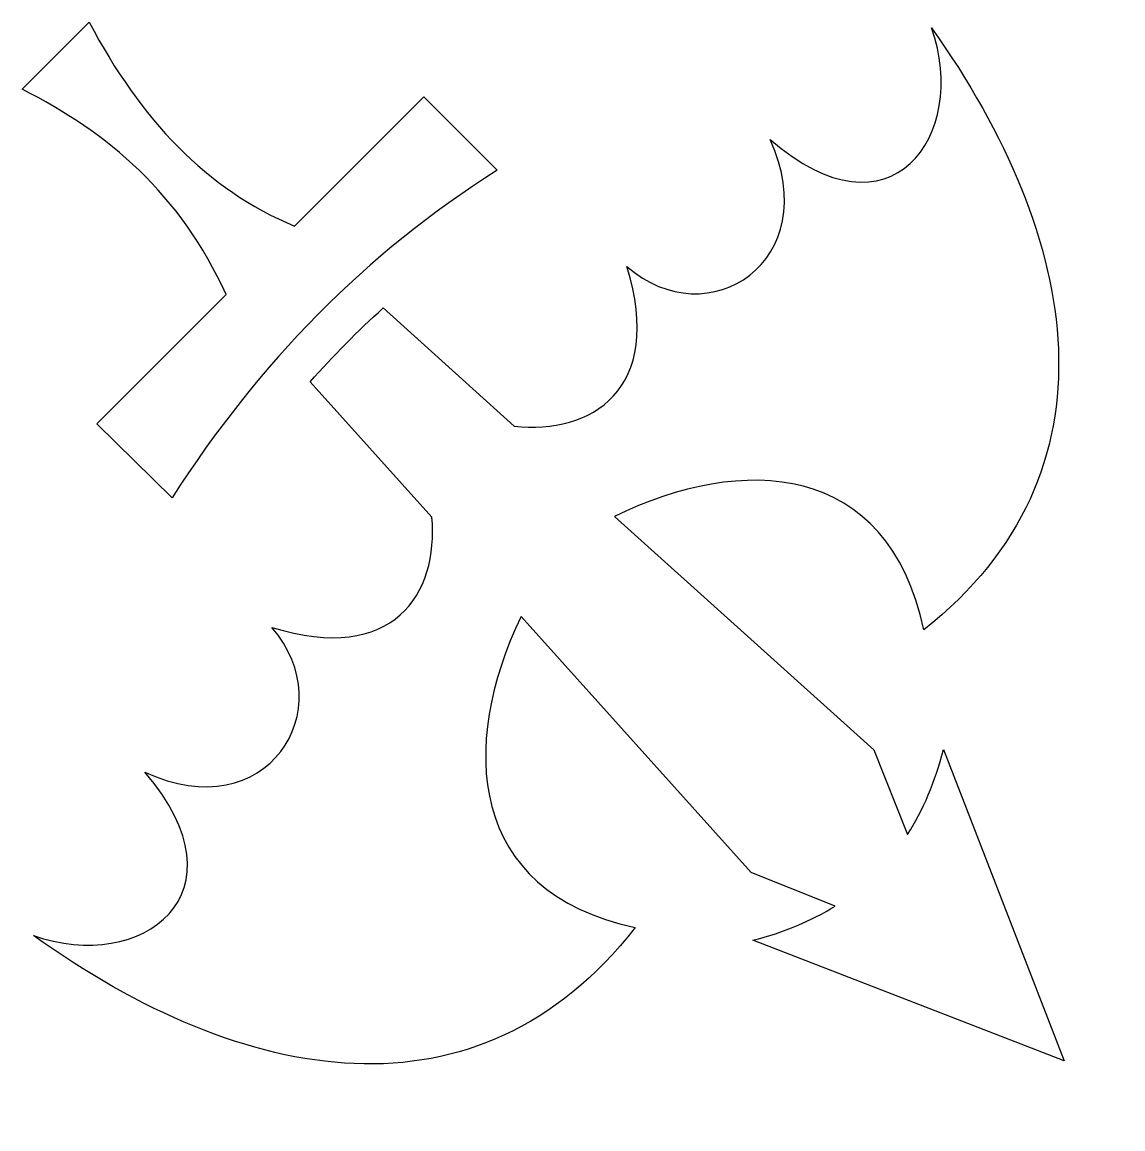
# Model space of a CAD drawing. Header units: centimetres. Extents: x -10.2 to 11.2, y -11.3 to 10.2.
import ezdxf

# ---------------------------------------------------------------- set-up
doc = ezdxf.new("R2010")
doc.units = ezdxf.units.CM
doc.header["$MEASUREMENT"] = 0
doc.layers.add('Layer 1', color=7, linetype='Continuous')

msp = doc.modelspace()

# ---------------------------------------------------------------- linework, layer by layer
at = {"layer": 'Layer 1'}
for points, knots in [([(-8.88816, 10.22046), (-8.88816, 10.22046), (-10.19284, 8.91587), (-10.19284, 8.91587), (-10.19284, 8.91587), (-8.52358, 8.07259), (-7.10851, 6.87275), (-6.2277, 4.92577), (-6.2277, 4.92577), (-6.2277, 4.92577), (-8.74058, 2.41412), (-8.74058, 2.41412), (-8.74058, 2.41412), (-8.74058, 2.41412), (-7.27925, 0.97248), (-7.27925, 0.97248), (-7.27925, 0.97248), (-5.58713, 3.61422), (-3.51681, 5.71996), (-0.95932, 7.34123), (-0.95932, 7.34123), (-0.95932, 7.34123), (-2.38645, 8.76836), (-2.38645, 8.76836), (-2.38645, 8.76836), (-2.38645, 8.76836), (-4.89806, 6.25671), (-4.89806, 6.25671), (-4.89806, 6.25671), (-6.60013, 6.95796), (-7.89747, 8.33374), (-8.8882, 10.2205), (-8.8882, 10.2205), (-8.8882, 10.2205), (-8.88816, 10.22046), (-8.88816, 10.22046)], [0, 0, 0, 0, 0.1, 0.1, 0.1, 0.1, 0.2, 0.2, 0.2, 0.2, 0.3, 0.3, 0.3, 0.3, 0.4, 0.4, 0.4, 0.4, 0.5, 0.5, 0.5, 0.5, 0.6, 0.6, 0.6, 0.6, 0.7, 0.7, 0.7, 0.7, 0.8, 0.8, 0.8, 0.8, 1, 1, 1, 1]), ([(7.48608, 10.10846), (8.22065, 8.00225), (6.68379, 5.90305), (4.34596, 7.94073), (4.34596, 7.94073), (5.43111, 5.57022), (3.13405, 4.09269), (1.56152, 5.47255), (1.56152, 5.47255), (2.30266, 3.06628), (0.85799, 2.19884), (-0.62721, 2.36928), (-0.62721, 2.36928), (-0.62721, 2.36928), (-3.17576, 4.66482), (-3.17576, 4.66482), (-3.17576, 4.66482), (-3.67102, 4.21379), (-4.14233, 3.73578), (-4.59231, 3.22984), (-4.59231, 3.22984), (-4.59231, 3.22984), (-2.22829, 0.59826), (-2.22829, 0.59826), (-2.22829, 0.59826), (-2.09306, -0.87762), (-2.97112, -2.28046), (-5.33944, -1.54311), (-5.33944, -1.54311), (-3.95945, -3.13293), (-5.43706, -5.45486), (-7.80762, -4.35782), (-7.80762, -4.35782), (-5.77006, -6.72133), (-7.86809, -8.2748), (-9.974, -7.53222), (-9.974, -7.53222), (-5.87924, -10.46669), (-1.33606, -11.29065), (1.72491, -7.3794), (1.72491, -7.3794), (-1.55112, -6.67182), (-1.69053, -3.8332), (-0.49549, -1.33091), (-0.49549, -1.33091), (-0.49549, -1.33091), (3.97558, -6.30673), (3.97558, -6.30673), (3.97558, -6.30673), (3.97558, -6.30673), (5.61098, -6.95907), (5.61098, -6.95907), (5.61098, -6.95907), (5.14608, -7.24919), (4.61223, -7.47175), (4.00986, -7.62448), (4.00986, -7.62448), (4.00986, -7.62448), (10.0597, -9.96877), (10.0597, -9.96877), (10.0597, -9.96877), (10.0597, -9.96877), (7.71541, -3.91893), (7.71541, -3.91893), (7.71541, -3.91893), (7.55686, -4.5442), (7.32354, -5.09432), (7.01694, -5.57149), (7.01694, -5.57149), (7.01694, -5.57149), (6.35937, -3.92293), (6.35937, -3.92293), (6.35937, -3.92293), (6.35937, -3.92293), (1.32171, 0.61397), (1.32171, 0.61397), (1.32171, 0.61397), (3.80414, 1.82503), (6.63192, 1.69748), (7.33461, -1.59192), (7.33461, -1.59192), (11.20327, 1.46897), (10.38854, 6.01349), (7.48612, 10.10843), (7.48612, 10.10843), (7.48612, 10.10843), (7.48608, 10.10846), (7.48608, 10.10846)], [0, 0, 0, 0, 0.04347826, 0.04347826, 0.04347826, 0.04347826, 0.08695652, 0.08695652, 0.08695652, 0.08695652, 0.13043478, 0.13043478, 0.13043478, 0.13043478, 0.17391304, 0.17391304, 0.17391304, 0.17391304, 0.2173913, 0.2173913, 0.2173913, 0.2173913, 0.26086957, 0.26086957, 0.26086957, 0.26086957, 0.30434783, 0.30434783, 0.30434783, 0.30434783, 0.34782609, 0.34782609, 0.34782609, 0.34782609, 0.39130435, 0.39130435, 0.39130435, 0.39130435, 0.43478261, 0.43478261, 0.43478261, 0.43478261, 0.47826087, 0.47826087, 0.47826087, 0.47826087, 0.52173913, 0.52173913, 0.52173913, 0.52173913, 0.56521739, 0.56521739, 0.56521739, 0.56521739, 0.60869565, 0.60869565, 0.60869565, 0.60869565, 0.65217391, 0.65217391, 0.65217391, 0.65217391, 0.69565217, 0.69565217, 0.69565217, 0.69565217, 0.73913043, 0.73913043, 0.73913043, 0.73913043, 0.7826087, 0.7826087, 0.7826087, 0.7826087, 0.82608696, 0.82608696, 0.82608696, 0.82608696, 0.86956522, 0.86956522, 0.86956522, 0.86956522, 0.91304348, 0.91304348, 0.91304348, 0.91304348, 1, 1, 1, 1])]:
    msp.add_open_spline(points, degree=3, knots=knots, dxfattribs=at)

doc.saveas('drawing.dxf')
